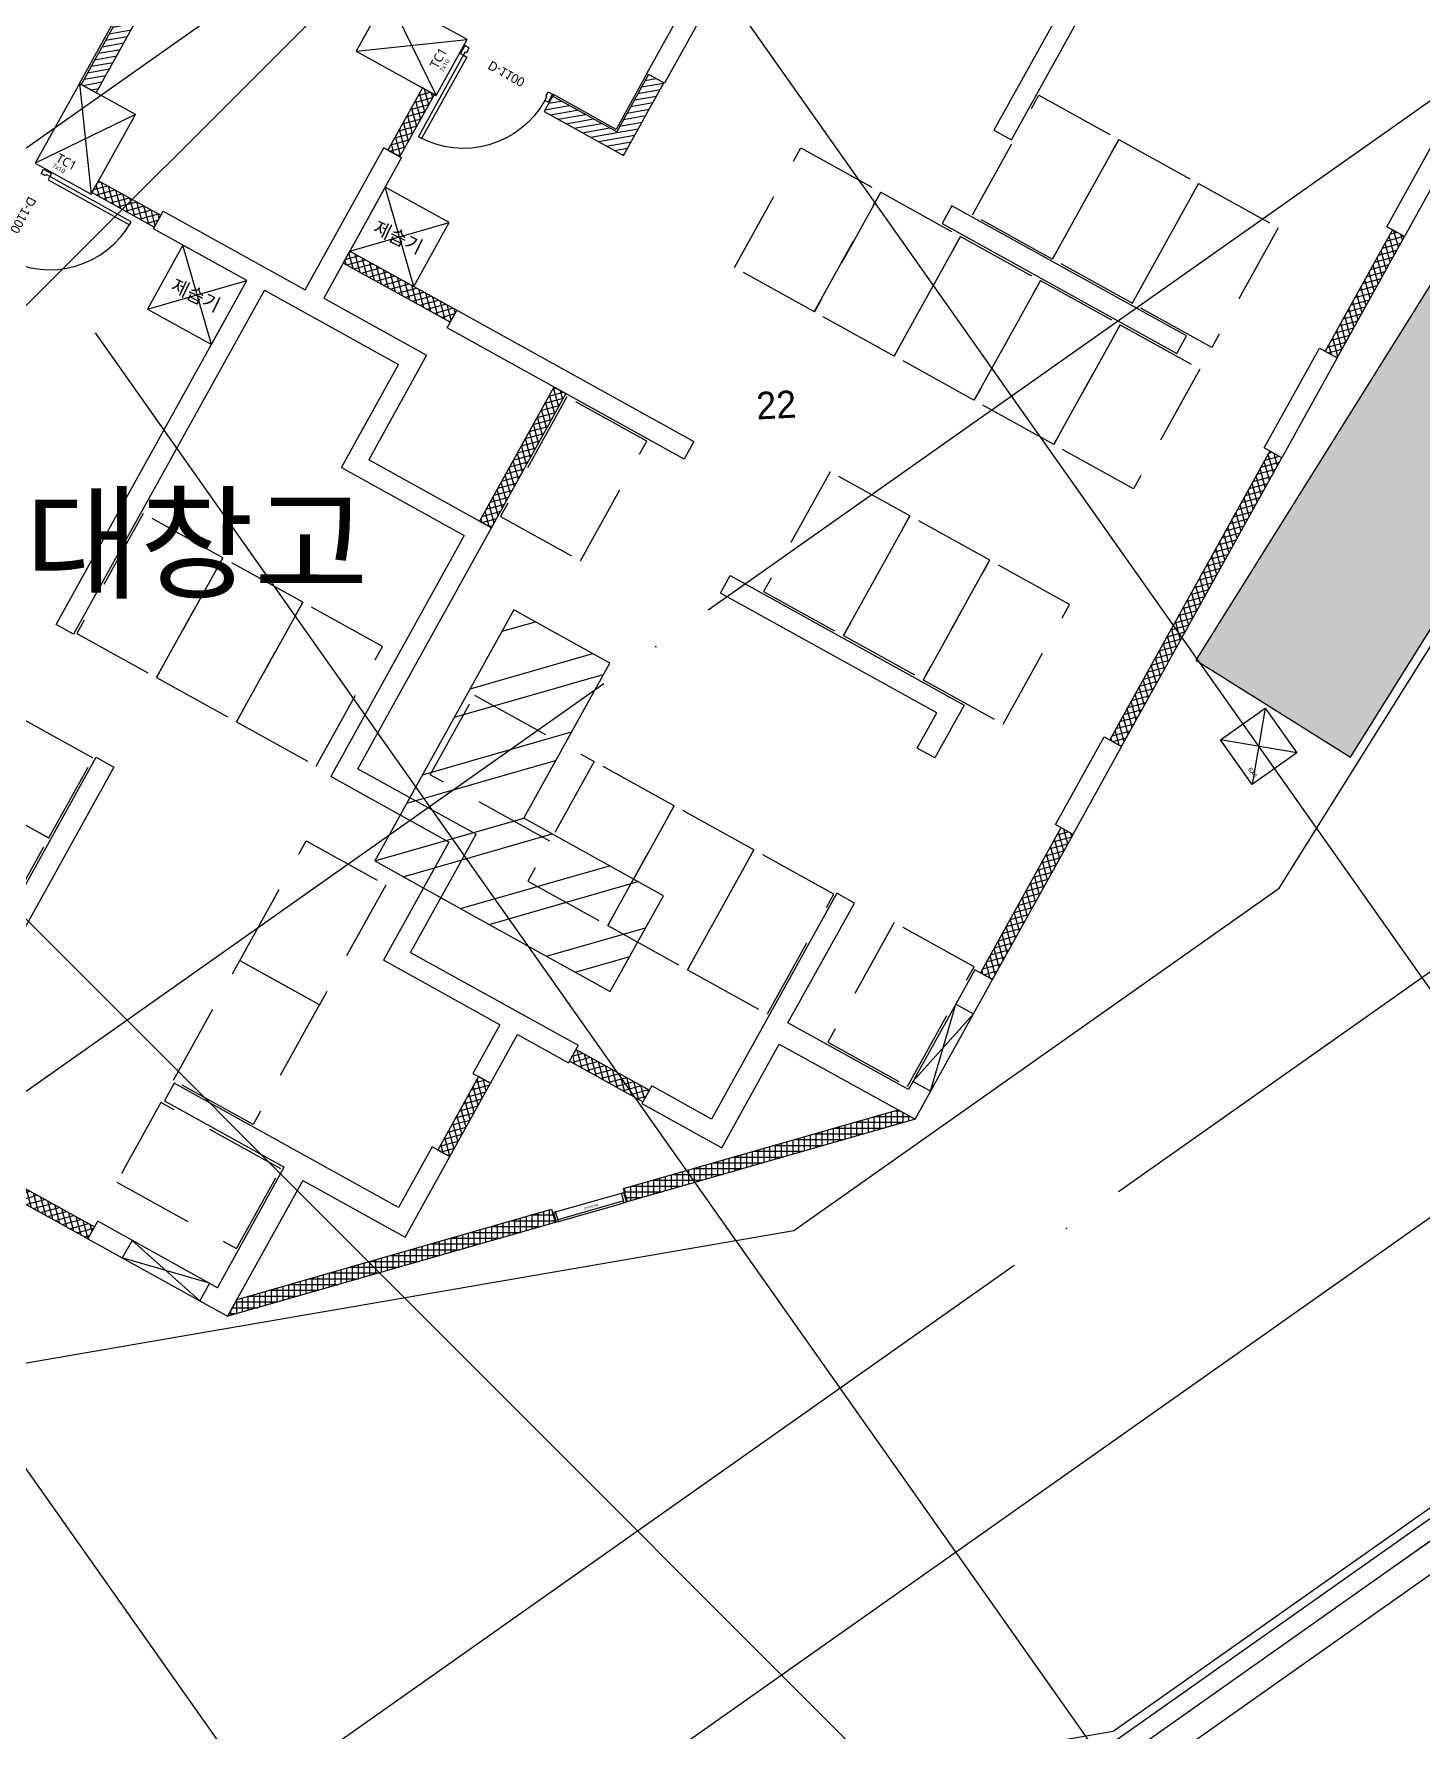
# Model space of a CAD drawing. Header units: millimetres. Extents: x -21000 to 567700, y 435000 to 850800.
# Drawn here: x 284227 to 299436, y 547239 to 565838 of the extents above; entities that cross this region are included whole.
import ezdxf
from ezdxf.enums import TextEntityAlignment as Align
from ezdxf.xclip import XClip

# ---------------------------------------------------------------- set-up
doc = ezdxf.new("R2010")
doc.units = ezdxf.units.MM
doc.header["$LTSCALE"] = 700
doc.header["$XCLIPFRAME"] = 2
for name, pattern in [('AB_Pbase$0$주차장기둥$0$CEN', [62, 60, -1, 0, -1]), ('AUDIT_D_190513103822-5', [2.3, 1.5, -0.8]), ('HIDDEN', [9.525, 6.35, -3.175])]:
    doc.linetypes.add(name, pattern=pattern)
doc.layers.get('0').update_dxf_attribs({"color": 2})
doc.layers.get('Defpoints').update_dxf_attribs({"color": 171})
for name, color, linetype, plot in [('AB_Pbase$0$CON-108-B2F$0$DEFPOINT', 247, 'Continuous', False), ('AB_Pbase$0$DEFPOINT', 247, 'Continuous', False), ('AB_Pbase$0$Defponts', 161, 'Continuous', False), ('AB_Pbase$0$주차장기둥$0$DEFPOINT', 247, 'Continuous', False)]:
    doc.layers.add(name, color=color, linetype=linetype, plot=plot)
for name, color, linetype in [('AB_Pbase$0$DOOR', 4, 'Continuous'), ('AB_Pbase$0$ELE8', 8, 'Continuous'), ('AB_Pbase$0$ELE9', 9, 'Continuous'), ('AB_Pbase$0$FIN', 6, 'Continuous'), ('AB_Pbase$0$HAT-BR', 5, 'Continuous'), ('AB_Pbase$0$WAL', 3, 'Continuous'), ('AB_Pbase$0$WIN', 4, 'Continuous'), ('AB_Pbase$0$WIN1', 1, 'Continuous'), ('AB_Pbase$0$경량벽체 세대창고', 4, 'HIDDEN'), ('AB_Pbase$0$경량벽체 세대창고 모듈', 4, 'HIDDEN'), ('AB_Pbase$0$설비사이즈', 4, 'AUDIT_D_190513103822-5'), ('AB_Pbase$0$점자블럭', 5, 'Continuous'), ('AB_Pbase$0$제습기(세대창고)', 6, 'Continuous'), ('AB_Pbase$0$주차-sol', 254, 'Continuous'), ('AB_Pbase$0$주차-일반', 9, 'Continuous'), ('AB_Pbase$0$주차-장애인', 8, 'Continuous'), ('AB_Pbase$0$주차장기둥$0$CEN_P', 244, 'AB_Pbase$0$주차장기둥$0$CEN'), ('MAK2', 7, 'Continuous'), ('p_구조전체평면도중심선$0$DIM', 7, 'Continuous'), ('p_구조전체평면도중심선$0$SDIM', 4, 'Continuous')]:
    doc.layers.add(name, color=color, linetype=linetype)
doc.styles.add('AB_Pbase$0$CON-108-B2F$0$맑은고딕', font='malgun.ttf')
doc.styles.add('AB_Pbase$0$돋움', font='')
doc.styles.add('AB_Pbase$0$맑은고딕', font='malgun.ttf')
doc.styles.add('AB_Pbase$0$주차장기둥$0$맑은 고딕', font='')
doc.styles.add('p_구조전체평면도중심선$0$도면기준$0$울릉도L', font='')
doc.styles.add('p_구조전체평면도중심선$0$돋움', font='')
doc.styles.get('AB_Pbase$0$돋움').set_extended_font_data('Dotum')
doc.styles.get('AB_Pbase$0$주차장기둥$0$맑은 고딕').set_extended_font_data('Dotum')
doc.styles.get('p_구조전체평면도중심선$0$도면기준$0$울릉도L').set_extended_font_data('Dotum')
doc.styles.get('p_구조전체평면도중심선$0$돋움').set_extended_font_data('Dotum')
doc.dimstyles.new('p_구조전체평면도중심선$0$ADIM', dxfattribs={"dimscale": 700, "dimtxt": 3, "dimasz": 1.5, "dimexe": 1, "dimexo": 1, "dimgap": 1, "dimtad": 1, "dimdec": 0, "dimdsep": 46, "dimtxsty": 'p_구조전체평면도중심선$0$돋움', "dimblk1": 'p_구조전체평면도중심선$0$DOT', "dimblk2": 'p_구조전체평면도중심선$0$DOT', "dimsah": 1, "dimcen": 1, "dimdle": 1.5, "dimclrd": 7, "dimclre": 7, "dimclrt": 3, "dimadec": 0, "dimazin": 0, "dimtfac": 1, "dimtdec": 0, "dimtix": 1, "dimtmove": 2, "dimatfit": 3, "dimldrblk": 'p_구조전체평면도중심선$0$_Dot', "dimfxl": 1, "dimtvp": 1, "dimtolj": 1, "dimtzin": 0, "dimarcsym": 0})

# ---------------------------------------------------------------- blocks, each defined once
blk = doc.blocks.new('AB_Pbase$0$Door_s_1100')
at = {"layer": 'AB_Pbase$0$Defponts'}
for p, q in [((-10, 0), (-10, 100)), ((1110, 0), (1110, 100))]:
    blk.add_line(p, q, dxfattribs=at)
at = {"layer": 'AB_Pbase$0$WIN'}
for points in [[(40, 100), (80, 100), (80, 1120), (40, 1120)], [(55, 55), (55, 0), (0, 0), (0, 100), (40, 100), (40, 55)], [(1045, 55), (1045, 0), (1100, 0), (1100, 100), (1060, 100), (1060, 55)]]:
    blk.add_lwpolyline(points, close=True, dxfattribs=at)
at = {"layer": 'AB_Pbase$0$WIN1'}
blk.add_arc((40, 100), 1020, 0, 90, dxfattribs=at)
at = {"layer": 'AB_Pbase$0$Defponts', "style": 'AB_Pbase$0$돋움'}
blk.add_text('D-1100', height=100, dxfattribs=at).set_placement((550, 50), align=Align.MIDDLE)
blk = doc.blocks.new('AB_Pbase$0$20160212_34980', base_point=(54476081, -70515734))
at = {"layer": 'AB_Pbase$0$WIN', "rotation": 125.1554939794611}
blk.add_blockref('AB_Pbase$0$Door_s_1100', (54476081, -70515734), dxfattribs=at)
blk = doc.blocks.new('AB_Pbase$0$점자블럭')
at = {"layer": 'AB_Pbase$0$점자블럭', "extrusion": (0, 0, -1)}
blk.add_lwpolyline([(0, 0), (300, 0), (300, 300), (0, 300)], close=True, dxfattribs=at)
at = {"layer": 'AB_Pbase$0$점자블럭', "color": 250}
for centre in [(-260, 260), (-260, 205), (-205, 260), (-205, 205), (-150, 260), (-150, 205), (-95, 260), (-95, 205), (-40, 260), (-40, 205), (-260, 150), (-260, 95), (-260, 40), (-205, 150), (-205, 95), (-205, 40), (-150, 150), (-150, 95), (-150, 40), (-95, 150), (-95, 95), (-95, 40), (-40, 150), (-40, 95), (-40, 40)]:
    blk.add_circle(centre, 15, dxfattribs=at)
blk = doc.blocks.new('AB_Pbase$0$자동문 24', base_point=(261519, 88963))
at = {"layer": 'AB_Pbase$0$Defponts'}
for p, q in [((259617, 88218), (259617, 88068)), ((262037, 88218), (262037, 88068)), ((262037, 88218), (262037, 88068))]:
    blk.add_line(p, q, dxfattribs=at)
at = {"layer": 'AB_Pbase$0$ELE9'}
for p, q in [((260062, 88218), (259677, 88218)), ((261082, 88183), (261897, 88183)), ((260062, 88068), (259677, 88068)), ((260177, 88133), (261012, 88133)), ((260177, 88093), (261012, 88093)), ((261082, 88143), (261897, 88143))]:
    blk.add_line(p, q, dxfattribs=at)
at = {"layer": 'AB_Pbase$0$WIN'}
for p, q in [((261082, 88151), (261082, 88170)), ((261897, 88169), (261082, 88169)), ((261897, 88151), (261897, 88170)), ((259677, 88153), (260062, 88153)), ((259677, 88133), (260062, 88133)), ((261012, 88119), (260177, 88119)), ((261012, 88107), (260177, 88107)), ((261012, 88106), (261012, 88125)), ((261897, 88157), (261082, 88157))]:
    blk.add_line(p, q, dxfattribs=at)
for points in [[(259677, 88068), (259627, 88068), (259627, 88218), (259677, 88218)], [(260112, 88138), (260097, 88138), (260097, 88088), (260112, 88088), (260112, 88068), (260062, 88068), (260062, 88218), (260112, 88218)], [(261897, 88143), (261967, 88143), (261967, 88183), (261897, 88183)], [(261977, 88218), (262027, 88218), (262027, 88068), (261977, 88068)], [(261012, 88093), (261082, 88093), (261082, 88133), (261012, 88133)]]:
    blk.add_lwpolyline(points, close=True, dxfattribs=at)
for points in [[(261082, 88143), (261082, 88183), (261012, 88183), (261012, 88143), (261082, 88143)], [(260177, 88093), (260177, 88133), (260107, 88133), (260107, 88093), (260177, 88093)]]:
    blk.add_lwpolyline(points, dxfattribs=at)
at = {"layer": 'AB_Pbase$0$점자블럭', "xscale": -1.000000000000001, "rotation": 179.9999999831855}
for p in [(259917, 88828), (260217, 88828), (260412, 87768), (260712, 87768), (261012, 87768)]:
    blk.add_blockref('AB_Pbase$0$점자블럭', p, dxfattribs=at)
blk = doc.blocks.new('AB_Pbase$0$CON-108-B2F')
for p, q in [((-2920, -5320), (-2920, -4150)), ((-2920, -4150), (-2700, -4150)), ((-2700, -4150), (-2700, -5930)), ((-7230, -5540), (-7230, -5320)), ((-7230, -5320), (-2920, -5320)), ((-2920, -5540), (-7230, -5540)), ((-2920, -5540), (-2920, -7220)), ((-2700, -5930), (-920, -5930)), ((-920, -6150), (-920, -5930)), ((-2680, -6150), (-2680, -7440)), ((-920, -6150), (-2680, -6150)), ((-11220, -6410), (-8290, -6410)), ((-8290, -6410), (-8290, -6630)), ((-8290, -6630), (-11000, -6630)), ((-4210, -7220), (-2920, -7220)), ((-4210, -7220), (-4210, -8760)), ((-2680, -7440), (-3990, -7440)), ((-3990, -8980), (-3990, -7440)), ((-2310, -10460), (-2310, -7490)), ((-2310, -7490), (-2090, -7490)), ((-2090, -7490), (-2090, -10460)), ((1190, -8275), (1190, -8055)), ((1190, -8055), (3230, -8055)), ((2530, -8275), (1190, -8275)), ((-12950, -8890), (-12730, -8890)), ((-12950, -8890), (-12950, -10640)), ((-12730, -10390), (-12730, -8890)), ((-11000, -8890), (-11220, -8890)), ((-11220, -8890), (-11220, -10390)), ((-11000, -11700), (-11000, -8890)), ((-7230, -10240), (-7230, -8760)), ((-4210, -8760), (-7230, -8760)), ((-7010, -8980), (-7010, -10460)), ((-7010, -8980), (-3990, -8980)), ((-12730, -10390), (-11220, -10390)), ((-8710, -11700), (-8710, -10240)), ((-7230, -10240), (-8710, -10240)), ((-8490, -10460), (-8490, -12560)), ((-8490, -10460), (-7010, -10460)), ((-2090, -10460), (-2310, -10460)), ((-11250, -10640), (-12950, -10640)), ((-11250, -10640), (-11250, -11920)), ((-3400, -14230), (-3400, -11520)), ((-3400, -11520), (-3180, -11520)), ((-3180, -11520), (-3180, -14450)), ((-10240, -11700), (-11000, -11700)), ((-10240, -11920), (-10240, -11700)), ((-8710, -11700), (-9320, -11700)), ((-9320, -11700), (-9320, -11920)), ((-11250, -11920), (-10240, -11920)), ((-9320, -11920), (-8710, -11920)), ((-8710, -11920), (-8710, -12560)), ((-8490, -12560), (-8710, -12560)), ((-8710, -13480), (-8710, -14480)), ((-8490, -13480), (-8710, -13480)), ((-8490, -14230), (-8490, -13480)), ((-5660, -14230), (-8490, -14230)), ((-5660, -14450), (-5660, -14230)), ((-3840, -14230), (-3400, -14230)), ((-3840, -14450), (-3840, -14230)), ((-8710, -14480), (-7410, -14480)), ((-7410, -14480), (-7410, -16180)), ((-7160, -15960), (-7160, -14450)), ((-7160, -14450), (-5660, -14450)), ((-3180, -14450), (-3840, -14450)), ((-5660, -15960), (-7160, -15960)), ((-5660, -16180), (-5660, -15960)), ((-7410, -16180), (-5660, -16180))]:
    blk.add_line(p, q)
for points in [[(-1920, -2670), (-2920, -2670), (-2920, -3370), (-1920, -3370)], [(-140, -5150), (-140, -6150), (560, -6150), (560, -5150)], [(1540, -11680), (1320, -11680), (1320, -14620), (1540, -14620)], [(4370, -11680), (2490, -11680), (2490, -11900), (4370, -11900)], [(-3840, -15960), (-2740, -15960), (-2740, -16180), (-3840, -16180)], [(880, -15960), (2130, -15960), (2130, -16180), (880, -16180)], [(3650, -15960), (4670, -15960), (4670, -16180), (3650, -16180)]]:
    blk.add_lwpolyline(points, close=True)
at = {"layer": 'AB_Pbase$0$CON-108-B2F$0$DEFPOINT', "color": 190}
for p, q in [((-1920, -2670), (-2920, -3370)), ((-1920, -3370), (-2920, -2670)), ((-140, -5150), (560, -6150)), ((560, -5150), (-140, -6150))]:
    blk.add_line(p, q, dxfattribs=at)
at = {"layer": 'Defpoints'}
for p, q in [((-12730, -9320), (-12950, -9320)), ((-12730, -10290), (-12950, -9320)), ((-12730, -9320), (-12950, -10290)), ((-12730, -10290), (-12950, -10290)), ((-7060, -16180), (-7060, -15960)), ((-6090, -16180), (-7060, -15960)), ((-7060, -16180), (-6090, -15960)), ((-6090, -15960), (-6090, -16180))]:
    blk.add_line(p, q, dxfattribs=at)
at = {"layer": 'AB_Pbase$0$CON-108-B2F$0$DEFPOINT', "color": 6, "style": 'AB_Pbase$0$CON-108-B2F$0$맑은고딕'}
for s, height, rotation, p in [('7x10', 50, 270, (-2868, -2847)), ('TC1', 100, 270, (-2791, -2847)), ('TC1', 100, 360, (116, -6024, 0)), ('7x10', 50, 360, (116, -6100, 0))]:
    blk.add_text(s, height=height, rotation=rotation, dxfattribs=at).set_placement(p)
blk = doc.blocks.new('AB_Pbase$0$CON-108-B1F')
at = {"rotation": 359.9999999999997}
blk.add_blockref('AB_Pbase$0$CON-108-B2F', (0, 0), dxfattribs=at)
blk = doc.blocks.new('AB_Pbase$0$지하1층 동골조')
at = {"rotation": 60.99999813639858}
blk.add_blockref('AB_Pbase$0$CON-108-B1F', (136377, -71696), dxfattribs=at)
blk = doc.blocks.new('AB_Pbase$0$조적점검800')
at = {"layer": 'AB_Pbase$0$설비사이즈', "linetype": 'Continuous'}
for p, q in [((785, 110), (35, 110)), ((785, 0), (35, 0))]:
    blk.add_line(p, q, dxfattribs=at)
for points in [[(35, 110), (10, 110), (10, 0), (35, 0)], [(785, 0), (35, 0), (35, 20), (785, 20)], [(785, 110), (810, 110), (810, 0), (785, 0)]]:
    blk.add_lwpolyline(points, close=True, dxfattribs=at)
at = {"layer": 'Defpoints', "linetype": 'Continuous'}
for p, q in [((0, 110), (0, 0)), ((820, 110), (820, 0))]:
    blk.add_line(p, q, dxfattribs=at)
at = {"layer": 'Defpoints', "linetype": 'Continuous', "style": 'AB_Pbase$0$맑은고딕', "text_generation_flag": 4}
blk.add_text('조적점검 800', height=21, rotation=180, dxfattribs=at).set_placement((398, 56), align=Align.MIDDLE_CENTER)
blk = doc.blocks.new('AB_Pbase$0$세대창고')
at = {"layer": 'AB_Pbase$0$경량벽체 세대창고', "ltscale": 0.2}
blk.add_lwpolyline([(-290837, 78445), (-291837, 78445), (-291837, 79945), (-290837, 79945)], close=True, dxfattribs=at)
blk = doc.blocks.new('AB_Pbase$0$C1CD84166')
at = {"layer": 'AB_Pbase$0$경량벽체 세대창고', "ltscale": 0.2}
blk.add_lwpolyline([(125, 245), (1625, 245), (1625, 1245), (125, 1245)], close=True, dxfattribs=at)
blk = doc.blocks.new('AB_Pbase$0$제습기(세대창고)')
at = {"layer": 'AB_Pbase$0$제습기(세대창고)', "color": 6, "ltscale": 0.2}
for p, q in [((0, 0), (800, 800)), ((0, 800), (800, 0))]:
    blk.add_line(p, q, dxfattribs=at)
blk.add_lwpolyline([(0, 0), (800, 0), (800, 800), (0, 800)], close=True, dxfattribs=at)
at = {"layer": 'AB_Pbase$0$Defponts', "ltscale": 0.2, "style": 'AB_Pbase$0$돋움'}
blk.add_text('제습기', height=150, rotation=273.209, dxfattribs=at).set_placement((298, 688))
blk = doc.blocks.new('AB_Pbase$0$0228_REV.')
at = {"layer": 'AB_Pbase$0$경량벽체 세대창고 모듈'}
for p, rotation in [((715081, 246845), 331.0000000375008), ((715956, 246360), 331.0000000375008), ((712474, 246267), 331.0000000375007), ((713348, 245782), 331.0000000375007), ((716830, 245875), 331.0000000375008), ((714223, 245297), 331.0000000375007), ((715098, 244812), 331.0000000375007), ((715972, 244327), 331.0000000375007)]:
    blk.add_blockref('AB_Pbase$0$세대창고', p, dxfattribs=dict(at, rotation=rotation))
for name, p, xscale, rotation in [('AB_Pbase$0$세대창고', (786699, 382070), -0.999999999999998, 151.0000000360969), ('AB_Pbase$0$세대창고', (789582, 381249), -1, 151.0000000360974), ('AB_Pbase$0$세대창고', (195649, 524744), -0.9999999999999994, 331.0000000360973), ('AB_Pbase$0$세대창고', (790457, 380764), -1, 151.0000000360974), ('AB_Pbase$0$세대창고', (196523, 524259), -0.9999999999999994, 331.0000000360973), ('AB_Pbase$0$세대창고', (791331, 380279), -1, 151.0000000360974), ('AB_Pbase$0$세대창고', (197398, 523774), -0.9999999999999994, 331.0000000360973), ('AB_Pbase$0$세대창고', (559309, 744115), -0.9999999999999984, 240.9999981360498), ('AB_Pbase$0$C1CD84166', (493227, 449799), -0.9999999999999992, 330.9999981363972), ('AB_Pbase$0$세대창고', (786999, 378073), -1, 151.0000000360974), ('AB_Pbase$0$세대창고', (558824, 743240), -0.9999999999999984, 240.9999981360498), ('AB_Pbase$0$세대창고', (787873, 377588), -1, 151.0000000360974), ('AB_Pbase$0$C1CD84166', (489562, 448777), -0.9999999999999964, 241.000000021524), ('AB_Pbase$0$세대창고', (788748, 377103), -1, 151.0000000360974), ('AB_Pbase$0$세대창고', (790285, 376308), -1, 151.0000000360974), ('AB_Pbase$0$C1CD84166', (488835, 447466), -0.9999999999999964, 241.000000021524), ('AB_Pbase$0$세대창고', (561365, 739614), -0.9999999999999984, 241.0000000360981)]:
    blk.add_blockref(name, p, dxfattribs=dict(at, xscale=xscale, rotation=rotation))
at = {"layer": 'AB_Pbase$0$제습기(세대창고)', "color": 6, "rotation": 60.99999825322722}
for p in [(503283, 458854), (491743, 456155), (489527, 455520)]:
    blk.add_blockref('AB_Pbase$0$제습기(세대창고)', p, dxfattribs=at)
at = {"layer": 'AB_Pbase$0$Defponts', "style": 'AB_Pbase$0$돋움'}
blk.add_text('22', height=300, rotation=3, dxfattribs=at).set_placement((495505, 454696))
blk = doc.blocks.new('AB_Pbase$0$AB_Pbase_지하1층_골조')
for p, q in [((270667, 528593), (441533, 649151)), ((270700, 528984), (441115, 649223))]:
    blk.add_line(p, q)
blk = doc.blocks.new('AB_Pbase$0$주차장기둥$0$cen 2bl 지하')
at = {"layer": 'AB_Pbase$0$주차장기둥$0$CEN_P'}
for p, q in [((-12695, 19933), (97260, 247440)), ((-5672, 16538), (104282, 244046)), ((-1080, 14319), (108874, 241827)), ((9597, 43075), (21185, 67053)), ((23549, 55135), (2243, 65433)), ((20155, 48112), (-1152, 58410)), ((16761, 41090), (-4546, 51387))]:
    blk.add_line(p, q, dxfattribs=at)
at = {"layer": 'AB_Pbase$0$주차장기둥$0$CEN_P', "color": 54}
for p, q in [((-87764, 77982), (41391, 40910)), ((216, 65895), (-19595, -3125))]:
    blk.add_line(p, q, dxfattribs=at)
blk = doc.blocks.new('AB_Pbase$0$주차장기둥$0$s3_col')
at = {"ltscale": 0.5}
blk.add_lwpolyline([(-300, 300), (300, 300), (300, -300), (-300, -300)], close=True, dxfattribs=at)
at = {"layer": 'AB_Pbase$0$주차장기둥$0$DEFPOINT'}
for p, q in [((300, 300), (-300, -300)), ((300, -300), (-300, 300))]:
    blk.add_line(p, q, dxfattribs=at)
at = {"layer": 'AB_Pbase$0$주차장기둥$0$DEFPOINT', "color": 6, "style": 'AB_Pbase$0$주차장기둥$0$맑은 고딕'}
blk.add_text('6X6', height=50, rotation=270, dxfattribs=at).set_placement((-245, -137))
blk = doc.blocks.new('AB_Pbase$0$주차장기둥')
for name, p, rotation in [('AB_Pbase$0$주차장기둥$0$cen 2bl 지하', (36992, -11667), 1.99999810188403), ('AB_Pbase$0$주차장기둥$0$s3_col', (47060, 49346), 66.20502657994787)]:
    blk.add_blockref(name, p, dxfattribs=dict(rotation=rotation))
blk = doc.blocks.new('AB_Pbase$0$실명')
at = {"layer": 'AB_Pbase$0$Defponts', "style": 'AB_Pbase$0$돋움'}
blk.add_text('세대창고', height=1000, rotation=359.9315, dxfattribs=at).set_placement((306395, -270581), align=Align.MIDDLE)
blk = doc.blocks.new('AB_Pbase$0$주차-일반(평행)')
at = {"layer": 'AB_Pbase$0$주차-sol'}
h = blk.add_hatch(color=256, dxfattribs=at)
h.dxf.hatch_style = 1
h.paths.add_polyline_path([(0, 0), (0, -2000), (6000, -2000), (6000, 0)])
h.paths.add_polyline_path([(1275, -850), (1125, -850), (1125, -100), (1275, -100)], flags=16)
h.paths.add_polyline_path([(1275, -1150), (1275, -1900), (1125, -1900), (1125, -1150)], flags=16)
at = {"layer": 'AB_Pbase$0$주차-일반', "color": 6}
for points in [[(6000, 0), (0, 0), (0, -2000), (6000, -2000)], [(1125, -850), (1275, -850), (1275, -100), (1125, -100)], [(1125, -1150), (1275, -1150), (1275, -1900), (1125, -1900)]]:
    blk.add_lwpolyline(points, close=True, dxfattribs=at)
blk = doc.blocks.new('AB_Pbase$0$pppaaa_1_1')
at = {"layer": 'AB_Pbase$0$주차-일반', "rotation": 238.0000136348701}
blk.add_blockref('AB_Pbase$0$주차-일반(평행)', (301833, 563002, 0), dxfattribs=at)
blk = doc.blocks.new('AB_Pbase')
at = {"layer": 'AB_Pbase$0$ELE8'}
h = blk.add_hatch(dxfattribs=at)
h.set_pattern_fill('NET', color=256, scale=20, angle=15.182184)
h.paths.add_polyline_path([(273084, 576687), (271540, 577543), (269068, 573083), (269199, 573010), (271598, 577339), (273011, 576556)])
h.paths.add_polyline_path([(271036, 571992), (269969, 572583), (269897, 572452), (270964, 571860)])
h.paths.add_polyline_path([(267534, 573933), (268338, 573487), (268265, 573356), (267461, 573802)])
h.paths.add_polyline_path([(265762, 574915), (265690, 574784), (266667, 574242), (266740, 574373)])
h.paths.add_polyline_path([(282834, 606035), (283184, 605841), (283169, 605815), (283344, 605718), (283359, 605744), (283971, 605405), (286696, 610320), (286565, 610393), (286254, 609833), (283268, 611489), (283195, 611357), (286182, 609702), (283913, 605609), (280799, 607334), (280726, 607203), (282834, 606035)])
h.paths.add_polyline_path([(284863, 564099), (284936, 564230), (285618, 563852), (285546, 563720)])
h.paths.add_polyline_path([(288106, 564565), (288237, 564492), (288615, 565174), (288484, 565247)])
h.paths.add_polyline_path([(287615, 563328), (287688, 563459), (288860, 562810), (288787, 562678)])
h.paths.add_polyline_path([(290056, 561895), (289925, 561967), (289110, 560498), (289242, 560425)])
h.paths.add_polyline_path([(281688, 603760), (279493, 604977), (279631, 605227), (279762, 605154), (279696, 605036), (281761, 603892), (281688, 603760)])
h.paths.add_polyline_path([(282125, 603518), (286586, 601046), (286658, 601177), (282198, 603649), (282125, 603518)])
h.paths.add_polyline_path([(287198, 600706), (287271, 600837), (288119, 600367), (274239, 575327), (274108, 575400), (274340, 575819), (273623, 576217), (273696, 576348), (274413, 575950), (287915, 600309), (287198, 600706)])
h = blk.add_hatch(dxfattribs=at)
h.set_pattern_fill('NET', color=256, scale=20, angle=15.182184)
h.paths.add_polyline_path([(306607, 576902), (307489, 578494), (307358, 578567), (306476, 576975)])
h.paths.add_polyline_path([(302481, 569459), (302350, 569532), (301322, 567678), (301454, 567605)])
h.paths.add_polyline_path([(303713, 571681), (303582, 571754), (302845, 570424), (302976, 570351)])
h.paths.add_polyline_path([(306074, 575940), (305943, 576013), (304188, 572847), (304319, 572774)])
h.paths.add_polyline_path([(297900, 561194), (297769, 561267), (296014, 558101), (296145, 558028)])
h.paths.add_polyline_path([(298506, 562287), (299243, 563617), (299112, 563690), (298375, 562360)])
h.paths.add_polyline_path([(300765, 566363), (300634, 566436), (299606, 564582), (299737, 564509)])
h.paths.add_polyline_path([(295612, 557066), (295480, 557139), (294598, 555547), (294729, 555474)])
h.paths.add_polyline_path([(283227, 553515), (283300, 553646), (284892, 552764), (284819, 552632)])
h.paths.add_polyline_path([(289229, 554338), (289098, 554411), (288652, 553606), (288783, 553534)])
h.paths.add_polyline_path([(290094, 554579), (290167, 554710), (290971, 554264), (290899, 554133)])
h.paths.add_polyline_path([(282338, 554179), (280387, 555261), (279617, 556352), (279153, 556025), (279206, 555996), (279099, 555803), (279581, 556143), (280284, 555146), (282265, 554048)])
h.paths.add_polyline_path([(278006, 556409), (276676, 557146), (276749, 557277), (278078, 556540)])
h.paths.add_polyline_path([(273930, 558668), (275784, 557641), (275857, 557772), (274003, 558800)])
h.paths.add_polyline_path([(261799, 565393), (261872, 565524), (263464, 564641), (263391, 564510)])
h.paths.add_polyline_path([(264353, 563977), (264426, 564108), (265561, 563479), (265489, 563347)])
h.paths.add_polyline_path([(266279, 563081), (267592, 562353), (267519, 562222), (266206, 562950)])
h = blk.add_hatch(dxfattribs=at)
h.set_pattern_fill('ANSI32', color=256, scale=80, angle=331)
h.set_pattern_definition([(16, (646084.24, 1226253.2), (-210.0357, 732.4814), []), (16, (646398.4, 1226079.1), (-210.0357, 732.4814), [])])
h.paths.add_polyline_path([(289011, 556193), (290542, 555345), (291124, 556394), (289593, 557243), (290536, 558944), (289487, 559526), (287962, 556775)])
h = blk.add_hatch(dxfattribs=at)
h.set_pattern_fill('NET', color=256, scale=20, angle=-1e-14)
h.paths.add_polyline_path([(289939, 552813), (289898, 552958), (286452, 551970), (286350, 551784)])
h.paths.add_polyline_path([(290686, 553184), (290728, 553039), (293881, 553944), (293695, 554046)])
at = {"layer": 'AB_Pbase$0$HAT-BR'}
h = blk.add_hatch(dxfattribs=at)
h.set_pattern_fill('ANSI31', color=256, scale=20, angle=145)
h.paths.add_polyline_path([(284910, 565193), (286010, 567179), (286107, 567125), (286199, 567291), (285936, 567437), (284744, 565285)])
h = blk.add_hatch(dxfattribs=at)
h.set_pattern_fill('ANSI31', color=256, scale=20, angle=145)
h.paths.add_polyline_path([(291128, 565303), (290961, 565395), (290612, 564765), (289908, 565155), (289816, 564989), (290686, 564507)])
at = {"layer": 'AB_Pbase$0$DEFPOINT'}
for p, q in [((297872, 556478), (305532, 568736)), ((292552, 552724), (297872, 556478)), ((281076, 550747), (292552, 552724)), ((296052, 547239), (302549, 551822)), ((284348, 545222), (296052, 547239))]:
    blk.add_line(p, q, dxfattribs=at)
at = {"layer": 'AB_Pbase$0$FIN'}
blk.add_line((436138, 645956), (274245, 531730), dxfattribs=at)
for points in [[(284726, 565295), (285929, 567464), (288098, 566262)], [(290944, 565404), (290605, 564792), (289918, 565173), (289908, 565155)]]:
    blk.add_lwpolyline(points, dxfattribs=at)
at = {"layer": 'AB_Pbase$0$WAL'}
for points in [[(286199, 567291), (285936, 567437), (284744, 565285), (284910, 565193), (286010, 567179), (286107, 567125)], [(291128, 565303), (290961, 565395), (290612, 564765), (289908, 565155), (289816, 564989), (290686, 564507), (291128, 565303)], [(298506, 562287), (299243, 563617), (299112, 563690), (298375, 562360), (298506, 562287)], [(289229, 554338), (289098, 554411), (288652, 553606), (288783, 553534), (289229, 554338)], [(290686, 553184), (293695, 554046), (293881, 553944), (290728, 553039), (290686, 553184)], [(289898, 552958), (289939, 552813), (286350, 551784), (286452, 551970), (289898, 552958)]]:
    blk.add_lwpolyline(points, dxfattribs=at)
for points in [[(288106, 564565), (288237, 564492), (288615, 565174), (288484, 565247)], [(284863, 564099), (284936, 564230), (285618, 563852), (285546, 563720)], [(287615, 563328), (287688, 563459), (288860, 562810), (288787, 562678)], [(290056, 561895), (289925, 561967), (289110, 560498), (289242, 560425)], [(297900, 561194), (297769, 561267), (296014, 558101), (296145, 558028)], [(295612, 557066), (295480, 557139), (294598, 555547), (294729, 555474)], [(290094, 554579), (290167, 554710), (290971, 554264), (290899, 554133)], [(283227, 553515), (283300, 553646), (284892, 552764), (284819, 552632)]]:
    blk.add_lwpolyline(points, close=True, dxfattribs=at)
at = {"layer": 'AB_Pbase$0$주차-장애인', "color": 6}
blk.add_lwpolyline([(289011, 556193), (289011, 556193), (290542, 555345), (291124, 556394), (289593, 557243), (290536, 558944), (289487, 559526), (287962, 556775), (289011, 556193)], dxfattribs=at)
for name, p, rotation in [('AB_Pbase$0$AB_Pbase_지하1층_골조', (0, 0), 359.9999999999999), ('AB_Pbase$0$주차장기둥', (231893, 539971), 329.0000000345588), ('AB_Pbase$0$0228_REV.', (-203355, 106916), 359.9999999999992), ('AB_Pbase$0$지하1층 동골조', (146945, 639965), 359.9999999999994), ('AB_Pbase$0$실명', (-21011, 830850), 359.9999999999999)]:
    blk.add_blockref(name, p, dxfattribs=dict(rotation=rotation))
at = {"layer": 'AB_Pbase$0$DOOR', "xscale": -0.9999999999999974, "rotation": 15.999854963618}
blk.add_blockref('AB_Pbase$0$조적점검800', (290728, 553039), dxfattribs=at)
at = {"layer": 'AB_Pbase$0$WAL'}
ref = blk.add_blockref('AB_Pbase$0$pppaaa_1_1', (0, 0), dxfattribs=dict(at, rotation=359.9999999999999))
XClip(ref).set_block_clipping_path([(-396188.9384898804, 0.0133324571), (493845.7278262604, 839949.4046300659)])
at = {"layer": 'AB_Pbase$0$WAL', "xscale": -0.9999999999999989, "rotation": 276.1554921163618}
blk.add_blockref('AB_Pbase$0$20160212_34980', (288947, 565711), dxfattribs=at)
at = {"layer": 'AB_Pbase$0$WAL', "rotation": 115.8445041569729}
blk.add_blockref('AB_Pbase$0$20160212_34980', (284333, 564358), dxfattribs=at)
at = {"layer": 'AB_Pbase$0$WIN', "rotation": 330.9999981364547}
blk.add_blockref('AB_Pbase$0$자동문 24', (285142, 567112), dxfattribs=at)
blk = doc.blocks.new('p_구조전체평면도중심선$0$DOT')
at = {"layer": 'p_구조전체평면도중심선$0$SDIM', "color": 0, "linetype": 'ByBlock'}
blk.add_line((-0.5, 0), (-1, 0), dxfattribs=at)
at = {"layer": 'p_구조전체평면도중심선$0$SDIM', "color": 0, "linetype": 'ByBlock', "const_width": 0.5}
blk.add_lwpolyline([(-0.25, 0, 1), (0.25, 0, 1)], format="xyb", close=True, dxfattribs=at)
blk = doc.blocks.new('*D146')
at = {"layer": 'Defpoints', "color": 0, "transparency": 16777216}
for p in [(276512, -146612), (270139, -151109), (275394, -158558)]:
    blk.add_point(p, dxfattribs=at)
at = {"layer": 'p_구조전체평면도중심선$0$DIM', "color": 7, "lineweight": -2, "transparency": 16777216}
for p, q in [((276916, -147184), (282171, -154633)), ((270542, -151681), (275798, -159130)), ((281024, -154586), (276138, -158033))]:
    blk.add_line(p, q, dxfattribs=at)
at = {"layer": 'p_구조전체평면도중심선$0$DIM', "color": 7, "lineweight": -2, "transparency": 16777216, "xscale": 910, "yscale": 910, "zscale": 910}
for p, rotation in [((281768, -154061), 35.20545823908423), ((275394, -158558), 215.2054582390842)]:
    blk.add_blockref('p_구조전체평면도중심선$0$DOT', p, dxfattribs=dict(at, rotation=rotation))
at = {"layer": 'p_구조전체평면도중심선$0$DIM', "color": 3, "transparency": 16777216, "insert": (277612, -154936), "char_height": 1960, "attachment_point": 5, "rotation": 35.2055, "style": 'p_구조전체평면도중심선$0$도면기준$0$울릉도L'}
blk.add_mtext('\\A1;7800', dxfattribs=at)
blk = doc.blocks.new('p_구조전체평면도중심선$0$_Dot')
at = {"color": 0, "linetype": 'ByBlock', "lineweight": -2}
blk.add_line((-0.5, 0), (-1, 0), dxfattribs=at)
at = {"color": 0, "linetype": 'ByBlock', "const_width": 0.5}
blk.add_lwpolyline([(-0.25, 0, 1), (0.25, 0, 1)], format="xyb", close=True, dxfattribs=at)
blk = doc.blocks.new('p_구조전체평면도중심선')
at = {"layer": 'p_구조전체평면도중심선$0$DIM'}
dim = blk.add_aligned_dim(p1=(276512.1, -146612.4), p2=(270138.8, -151109.2), distance=9116.3, dimstyle='p_구조전체평면도중심선$0$ADIM', override={"dimtxt": 2.8, "dimasz": 1.3, "dimtxsty": 'p_구조전체평면도중심선$0$도면기준$0$울릉도L'}, dxfattribs=at)
dim.commit()
dim.dimension.update_dxf_attribs({"geometry": '*D146', "text_midpoint": (277611.8, -154935.8)})

msp = doc.modelspace()

# ---------------------------------------------------------------- block references
ref = msp.add_blockref('AB_Pbase', (0, 0))
XClip(ref).set_block_clipping_path([(-0.000000015, 445500.0000000148), (493845.7187941075, 839949.3912975936)])

# ---------------------------------------------------------------- next in the draw order: linework, layer by layer
at = {"layer": 'MAK2'}
msp.add_line((236927, 531279), (291272, 569622), dxfattribs=at)

# ---------------------------------------------------------------- next in the draw order: block references
msp.add_blockref('p_구조전체평면도중심선', (28406, 694337))

doc.saveas('drawing.dxf')
